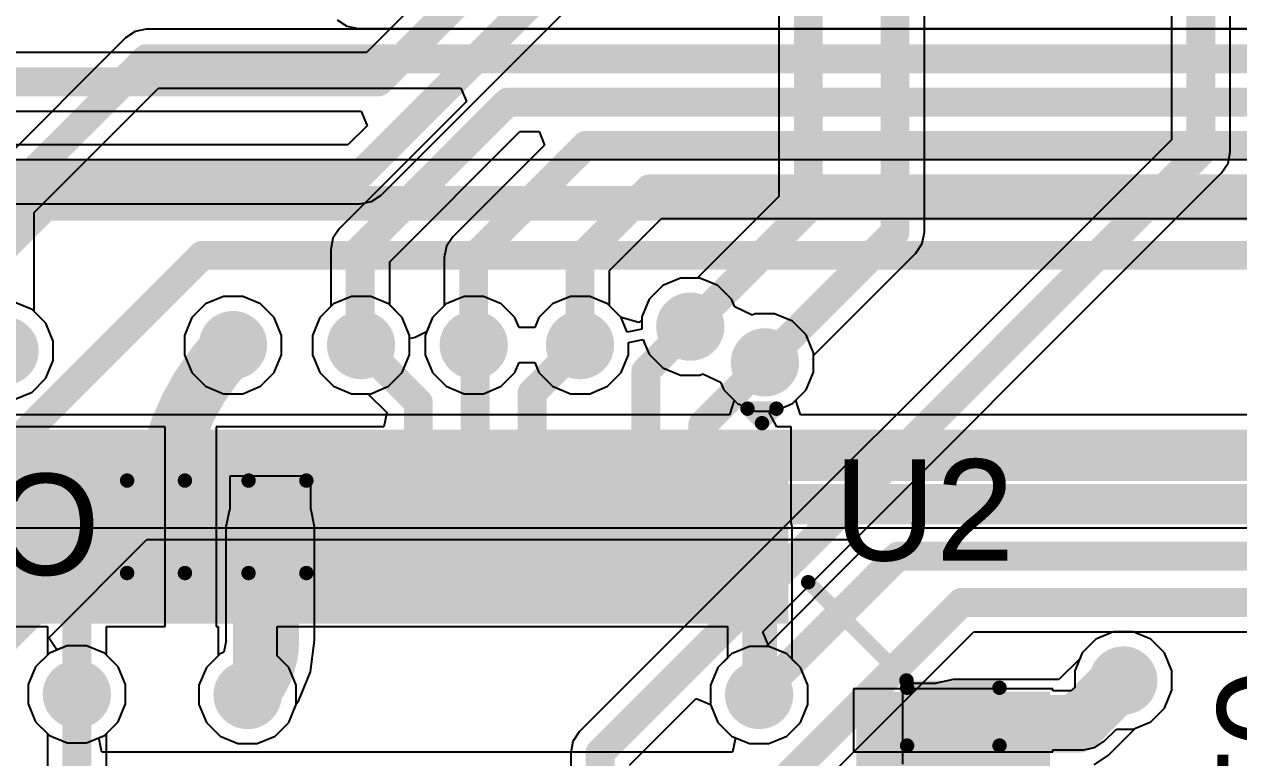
# Model space of a CAD drawing. Header units: inches. Extents: x -4.4 to 45.3, y -0.3 to 53.7.
# Drawn here: x 20.01 to 30.68, y 31 to 37.44 of the extents above; entities that cross this region are included whole.
import ezdxf

# ---------------------------------------------------------------- set-up
doc = ezdxf.new("R2010")
doc.units = ezdxf.units.IN
for name, color, linetype in [('Bottom Layer', 5, 'Continuous'), ('Bottom Overlay', 54, 'Continuous'), ('Bottom Paste', 16, 'Continuous'), ('Bottom Solder', 6, 'Continuous'), ('Signal_1', 16, 'Continuous'), ('Signal_2', 76, 'Continuous'), ('Top Layer', 1, 'Continuous'), ('Top Overlay', 2, 'Continuous'), ('Top Paste', 8, 'Continuous'), ('Top Solder', 216, 'Continuous'), ('Via Holes', 16, 'Continuous')]:
    doc.layers.add(name, color=color, linetype=linetype)
doc.styles.add('Arial', font='', dxfattribs={"height": 0.2})
doc.styles.get('Arial').set_extended_font_data('Arial')

# ---------------------------------------------------------------- blocks, each defined once
blk = doc.blocks.new('C___0402_B_20')
at = {"layer": 'Bottom Layer'}
for points in [[(-0.241, 0.318), (-0.241, -0.318), (-0.699, -0.318), (-0.699, 0.318)], [(0.699, 0.318), (0.699, -0.318), (0.241, -0.318), (0.241, 0.318)]]:
    blk.add_hatch(color=5, dxfattribs=at).paths.add_polyline_path(points)
at = {"layer": 'Bottom Paste'}
for points in [[(-0.241, 0.318), (-0.241, -0.318), (-0.699, -0.318), (-0.699, 0.318)], [(0.699, 0.318), (0.699, -0.318), (0.241, -0.318), (0.241, 0.318)]]:
    blk.add_hatch(color=16, dxfattribs=at).paths.add_polyline_path(points)
at = {"layer": 'Bottom Solder'}
for points in [[(-0.181, 0.377), (-0.181, -0.377), (-0.758, -0.377), (-0.758, 0.377)], [(0.758, 0.377), (0.758, -0.377), (0.181, -0.377), (0.181, 0.377)]]:
    blk.add_hatch(color=6, dxfattribs=at).paths.add_polyline_path(points)
at = {"layer": 'Bottom Overlay', "const_width": 0.127}
for points in [[(-0.787, 0.406), (-0.787, -0.406)], [(-0.279, 0.406), (-0.787, 0.406)], [(0.787, 0.406), (0.279, 0.406)], [(0.787, 0.406), (0.787, -0.406)], [(-0.279, -0.406), (-0.787, -0.406)], [(0.787, -0.406), (0.279, -0.406)]]:
    blk.add_lwpolyline(points, dxfattribs=at)
at = {"layer": 'Bottom Overlay', "const_width": 0.0635}
for points in [[(-0.819, 0.406, 1), (-0.756, 0.406, 1)], [(-0.819, 0.406, 1), (-0.756, 0.406, 1)], [(-0.311, 0.406, 1), (-0.248, 0.406, 1)], [(0.248, 0.406, 1), (0.311, 0.406, 1)], [(0.756, 0.406, 1), (0.819, 0.406, 1)], [(0.756, 0.406, 1), (0.819, 0.406, 1)], [(-0.819, -0.406, 1), (-0.756, -0.406, 1)], [(-0.819, -0.406, 1), (-0.756, -0.406, 1)], [(-0.311, -0.406, 1), (-0.248, -0.406, 1)], [(0.248, -0.406, 1), (0.311, -0.406, 1)], [(0.756, -0.406, 1), (0.819, -0.406, 1)], [(0.756, -0.406, 1), (0.819, -0.406, 1)]]:
    blk.add_lwpolyline(points, format="xyb", close=True, dxfattribs=at)
blk = doc.blocks.new('TQFP_100_14_14__54')
at = {"layer": 'Top Layer'}
for points in [[(-5.85, 8.45), (-5.85, 6.95), (-6.15, 6.95), (-6.15, 8.45)], [(-8.45, 6.15), (-6.95, 6.15), (-6.95, 5.85), (-8.45, 5.85)], [(-8.45, 5.65), (-6.95, 5.65), (-6.95, 5.35), (-8.45, 5.35)], [(-8.45, 5.15), (-6.95, 5.15), (-6.95, 4.85), (-8.45, 4.85)], [(-8.45, 4.65), (-6.95, 4.65), (-6.95, 4.35), (-8.45, 4.35)], [(-8.45, 4.15), (-6.95, 4.15), (-6.95, 3.85), (-8.45, 3.85)], [(-8.45, 3.65), (-6.95, 3.65), (-6.95, 3.35), (-8.45, 3.35)], [(-8.45, 3.15), (-6.95, 3.15), (-6.95, 2.85), (-8.45, 2.85)], [(-8.45, 2.65), (-6.95, 2.65), (-6.95, 2.35), (-8.45, 2.35)], [(-8.45, 2.15), (-6.95, 2.15), (-6.95, 1.85), (-8.45, 1.85)], [(-8.45, 1.65), (-6.95, 1.65), (-6.95, 1.35), (-8.45, 1.35)], [(-8.45, 1.15), (-6.95, 1.15), (-6.95, 0.85), (-8.45, 0.85)], [(-8.45, 0.65), (-6.95, 0.65), (-6.95, 0.35), (-8.45, 0.35)], [(-8.45, 0.15), (-6.95, 0.15), (-6.95, -0.15), (-8.45, -0.15)], [(-8.45, -0.35), (-6.95, -0.35), (-6.95, -0.65), (-8.45, -0.65)]]:
    blk.add_hatch(color=1, dxfattribs=at).paths.add_polyline_path(points)
at = {"layer": 'Top Paste'}
for points in [[(-5.85, 8.45), (-5.85, 6.95), (-6.15, 6.95), (-6.15, 8.45)], [(-8.45, 6.15), (-6.95, 6.15), (-6.95, 5.85), (-8.45, 5.85)], [(-8.45, 5.65), (-6.95, 5.65), (-6.95, 5.35), (-8.45, 5.35)], [(-8.45, 5.15), (-6.95, 5.15), (-6.95, 4.85), (-8.45, 4.85)], [(-8.45, 4.65), (-6.95, 4.65), (-6.95, 4.35), (-8.45, 4.35)], [(-8.45, 4.15), (-6.95, 4.15), (-6.95, 3.85), (-8.45, 3.85)], [(-8.45, 3.65), (-6.95, 3.65), (-6.95, 3.35), (-8.45, 3.35)], [(-8.45, 3.15), (-6.95, 3.15), (-6.95, 2.85), (-8.45, 2.85)], [(-8.45, 2.65), (-6.95, 2.65), (-6.95, 2.35), (-8.45, 2.35)], [(-8.45, 2.15), (-6.95, 2.15), (-6.95, 1.85), (-8.45, 1.85)], [(-8.45, 1.65), (-6.95, 1.65), (-6.95, 1.35), (-8.45, 1.35)], [(-8.45, 1.15), (-6.95, 1.15), (-6.95, 0.85), (-8.45, 0.85)], [(-8.45, 0.65), (-6.95, 0.65), (-6.95, 0.35), (-8.45, 0.35)], [(-8.45, 0.15), (-6.95, 0.15), (-6.95, -0.15), (-8.45, -0.15)], [(-8.45, -0.35), (-6.95, -0.35), (-6.95, -0.65), (-8.45, -0.65)]]:
    blk.add_hatch(color=8, dxfattribs=at).paths.add_polyline_path(points)
at = {"layer": 'Top Solder'}
for points in [[(-5.748, 8.552), (-5.748, 6.848), (-6.252, 6.848), (-6.252, 8.552)], [(-5.248, 8.552), (-5.248, 6.848), (-5.752, 6.848), (-5.752, 8.552)], [(-8.552, 6.252), (-6.848, 6.252), (-6.848, 5.748), (-8.552, 5.748)], [(-8.552, 5.752), (-6.848, 5.752), (-6.848, 5.248), (-8.552, 5.248)], [(-8.552, 5.252), (-6.848, 5.252), (-6.848, 4.748), (-8.552, 4.748)], [(-8.552, 4.752), (-6.848, 4.752), (-6.848, 4.248), (-8.552, 4.248)], [(-8.552, 4.252), (-6.848, 4.252), (-6.848, 3.748), (-8.552, 3.748)], [(-8.552, 3.752), (-6.848, 3.752), (-6.848, 3.248), (-8.552, 3.248)], [(-8.552, 3.252), (-6.848, 3.252), (-6.848, 2.748), (-8.552, 2.748)], [(-8.552, 2.752), (-6.848, 2.752), (-6.848, 2.248), (-8.552, 2.248)], [(-8.552, 2.252), (-6.848, 2.252), (-6.848, 1.748), (-8.552, 1.748)], [(-8.552, 1.752), (-6.848, 1.752), (-6.848, 1.248), (-8.552, 1.248)], [(-8.552, 1.252), (-6.848, 1.252), (-6.848, 0.748), (-8.552, 0.748)], [(-8.552, 0.752), (-6.848, 0.752), (-6.848, 0.248), (-8.552, 0.248)], [(-8.552, 0.252), (-6.848, 0.252), (-6.848, -0.252), (-8.552, -0.252)], [(-8.552, -0.248), (-6.848, -0.248), (-6.848, -0.752), (-8.552, -0.752)]]:
    blk.add_hatch(color=216, dxfattribs=at).paths.add_polyline_path(points)
at = {"layer": 'Top Overlay', "const_width": 0.127}
for points in [[(-7.214, 6.426), (-6.35, 7.29)], [(-8.738, 5.893), (-8.738, 6.147)], [(-8.611, 6.02), (-8.738, 6.147)], [(-8.738, 5.893), (-8.611, 6.02)]]:
    blk.add_lwpolyline(points, dxfattribs=at)
at = {"layer": 'Top Overlay', "const_width": 0.0635}
for points in [[(-6.382, 7.29, 1), (-6.318, 7.29, 1)], [(-7.245, 6.426, 1), (-7.182, 6.426, 1)], [(-8.769, 6.147, 1), (-8.706, 6.147, 1)], [(-8.769, 6.147, 1), (-8.706, 6.147, 1)], [(-8.642, 6.02, 1), (-8.579, 6.02, 1)], [(-8.642, 6.02, 1), (-8.579, 6.02, 1)], [(-8.769, 5.893, 1), (-8.706, 5.893, 1)], [(-8.769, 5.893, 1), (-8.706, 5.893, 1)]]:
    blk.add_lwpolyline(points, format="xyb", close=True, dxfattribs=at)
blk = doc.blocks.new('C___0402_B_90')
at = {"layer": 'Bottom Layer'}
for points in [[(-0.241, 0.318), (-0.241, -0.318), (-0.699, -0.318), (-0.699, 0.318)], [(0.699, 0.318), (0.699, -0.318), (0.241, -0.318), (0.241, 0.318)]]:
    blk.add_hatch(color=5, dxfattribs=at).paths.add_polyline_path(points)
at = {"layer": 'Bottom Paste'}
for points in [[(-0.241, 0.318), (-0.241, -0.318), (-0.699, -0.318), (-0.699, 0.318)], [(0.699, 0.318), (0.699, -0.318), (0.241, -0.318), (0.241, 0.318)]]:
    blk.add_hatch(color=16, dxfattribs=at).paths.add_polyline_path(points)
at = {"layer": 'Bottom Solder'}
for points in [[(-0.181, 0.377), (-0.181, -0.377), (-0.758, -0.377), (-0.758, 0.377)], [(0.758, 0.377), (0.758, -0.377), (0.181, -0.377), (0.181, 0.377)]]:
    blk.add_hatch(color=6, dxfattribs=at).paths.add_polyline_path(points)
at = {"layer": 'Bottom Overlay', "const_width": 0.127}
for points in [[(-0.279, 0.406), (-0.787, 0.406)], [(-0.787, -0.406), (-0.787, 0.406)], [(0.787, 0.406), (0.279, 0.406)], [(0.787, -0.406), (0.787, 0.406)], [(-0.279, -0.406), (-0.787, -0.406)], [(0.787, -0.406), (0.279, -0.406)]]:
    blk.add_lwpolyline(points, dxfattribs=at)
at = {"layer": 'Bottom Overlay', "const_width": 0.0635}
for points in [[(-0.819, 0.406, 1), (-0.756, 0.406, 1)], [(-0.819, 0.406, 1), (-0.756, 0.406, 1)], [(-0.311, 0.406, 1), (-0.248, 0.406, 1)], [(0.248, 0.406, 1), (0.311, 0.406, 1)], [(0.756, 0.406, 1), (0.819, 0.406, 1)], [(0.756, 0.406, 1), (0.819, 0.406, 1)], [(-0.819, -0.406, 1), (-0.756, -0.406, 1)], [(-0.819, -0.406, 1), (-0.756, -0.406, 1)], [(-0.311, -0.406, 1), (-0.248, -0.406, 1)], [(0.248, -0.406, 1), (0.311, -0.406, 1)], [(0.756, -0.406, 1), (0.819, -0.406, 1)], [(0.756, -0.406, 1), (0.819, -0.406, 1)]]:
    blk.add_lwpolyline(points, format="xyb", close=True, dxfattribs=at)

msp = doc.modelspace()

# ---------------------------------------------------------------- hatches: boundary and pattern name
at = {"layer": 'Bottom Layer'}
h = msp.add_hatch(color=5, dxfattribs=at)
edge = h.paths.add_edge_path()
edge.add_arc((25.862, 34.782), 0.3, 0, 360)
h = msp.add_hatch(color=5, dxfattribs=at)
edge = h.paths.add_edge_path()
edge.add_arc((21.844, 34.62), 0.3, 0, 360)
h = msp.add_hatch(color=5, dxfattribs=at)
edge = h.paths.add_edge_path()
edge.add_arc((22.969, 34.62), 0.3, 0, 360)
h = msp.add_hatch(color=5, dxfattribs=at)
edge = h.paths.add_edge_path()
edge.add_arc((23.959, 34.62), 0.3, 0, 360)
h = msp.add_hatch(color=5, dxfattribs=at)
edge = h.paths.add_edge_path()
edge.add_arc((24.893, 34.62), 0.3, 0, 360)
h = msp.add_hatch(color=5, dxfattribs=at)
edge = h.paths.add_edge_path()
edge.add_arc((19.837, 34.569), 0.3, 0, 360)
h = msp.add_hatch(color=5, dxfattribs=at)
edge = h.paths.add_edge_path()
edge.add_arc((26.518, 34.468), 0.3, 0, 360)
h = msp.add_hatch(color=5, dxfattribs=at)
edge = h.paths.add_edge_path()
edge.add_arc((29.667, 31.674), 0.3, 0, 360)
h = msp.add_hatch(color=5, dxfattribs=at)
edge = h.paths.add_edge_path()
edge.add_arc((20.472, 31.553), 0.3, 0, 360)
h = msp.add_hatch(color=5, dxfattribs=at)
edge = h.paths.add_edge_path()
edge.add_arc((21.972, 31.547), 0.3, 0, 360)
h = msp.add_hatch(color=5, dxfattribs=at)
edge = h.paths.add_edge_path()
edge.add_arc((26.467, 31.547), 0.3, 0, 360)
at = {"layer": 'Signal_1'}
h = msp.add_hatch(color=16, dxfattribs=at)
edge = h.paths.add_edge_path()
edge.add_arc((25.862, 34.782), 0.3, 0, 360)
h = msp.add_hatch(color=16, dxfattribs=at)
edge = h.paths.add_edge_path()
edge.add_arc((21.844, 34.62), 0.3, 0, 360)
h = msp.add_hatch(color=16, dxfattribs=at)
edge = h.paths.add_edge_path()
edge.add_arc((22.969, 34.62), 0.3, 0, 360)
h = msp.add_hatch(color=16, dxfattribs=at)
edge = h.paths.add_edge_path()
edge.add_arc((23.959, 34.62), 0.3, 0, 360)
h = msp.add_hatch(color=16, dxfattribs=at)
edge = h.paths.add_edge_path()
edge.add_arc((24.893, 34.62), 0.3, 0, 360)
h = msp.add_hatch(color=16, dxfattribs=at)
edge = h.paths.add_edge_path()
edge.add_arc((19.837, 34.569), 0.3, 0, 360)
h = msp.add_hatch(color=16, dxfattribs=at)
edge = h.paths.add_edge_path()
edge.add_arc((26.518, 34.468), 0.3, 0, 360)
h = msp.add_hatch(color=16, dxfattribs=at)
edge = h.paths.add_edge_path()
edge.add_arc((29.667, 31.674), 0.3, 0, 360)
h = msp.add_hatch(color=16, dxfattribs=at)
edge = h.paths.add_edge_path()
edge.add_arc((20.472, 31.553), 0.3, 0, 360)
h = msp.add_hatch(color=16, dxfattribs=at)
edge = h.paths.add_edge_path()
edge.add_arc((21.972, 31.547), 0.3, 0, 360)
h = msp.add_hatch(color=16, dxfattribs=at)
edge = h.paths.add_edge_path()
edge.add_arc((26.467, 31.547), 0.3, 0, 360)
at = {"layer": 'Signal_2'}
h = msp.add_hatch(color=76, dxfattribs=at)
edge = h.paths.add_edge_path()
edge.add_arc((25.862, 34.782), 0.3, 0, 360)
h = msp.add_hatch(color=76, dxfattribs=at)
edge = h.paths.add_edge_path()
edge.add_arc((21.844, 34.62), 0.3, 0, 360)
h = msp.add_hatch(color=76, dxfattribs=at)
edge = h.paths.add_edge_path()
edge.add_arc((22.969, 34.62), 0.3, 0, 360)
h = msp.add_hatch(color=76, dxfattribs=at)
edge = h.paths.add_edge_path()
edge.add_arc((23.959, 34.62), 0.3, 0, 360)
h = msp.add_hatch(color=76, dxfattribs=at)
edge = h.paths.add_edge_path()
edge.add_arc((24.893, 34.62), 0.3, 0, 360)
h = msp.add_hatch(color=76, dxfattribs=at)
edge = h.paths.add_edge_path()
edge.add_arc((19.837, 34.569), 0.3, 0, 360)
h = msp.add_hatch(color=76, dxfattribs=at)
edge = h.paths.add_edge_path()
edge.add_arc((26.518, 34.468), 0.3, 0, 360)
h = msp.add_hatch(color=76, dxfattribs=at)
edge = h.paths.add_edge_path()
edge.add_arc((29.667, 31.674), 0.3, 0, 360)
h = msp.add_hatch(color=76, dxfattribs=at)
edge = h.paths.add_edge_path()
edge.add_arc((20.472, 31.553), 0.3, 0, 360)
h = msp.add_hatch(color=76, dxfattribs=at)
edge = h.paths.add_edge_path()
edge.add_arc((21.972, 31.547), 0.3, 0, 360)
h = msp.add_hatch(color=76, dxfattribs=at)
edge = h.paths.add_edge_path()
edge.add_arc((26.467, 31.547), 0.3, 0, 360)
at = {"layer": 'Top Layer'}
h = msp.add_hatch(color=1, dxfattribs=at)
edge = h.paths.add_edge_path()
edge.add_arc((25.862, 34.782), 0.3, 0, 360)
h = msp.add_hatch(color=1, dxfattribs=at)
edge = h.paths.add_edge_path()
edge.add_arc((21.844, 34.62), 0.3, 0, 360)
h = msp.add_hatch(color=1, dxfattribs=at)
edge = h.paths.add_edge_path()
edge.add_arc((22.969, 34.62), 0.3, 0, 360)
h = msp.add_hatch(color=1, dxfattribs=at)
edge = h.paths.add_edge_path()
edge.add_arc((23.959, 34.62), 0.3, 0, 360)
h = msp.add_hatch(color=1, dxfattribs=at)
edge = h.paths.add_edge_path()
edge.add_arc((24.893, 34.62), 0.3, 0, 360)
h = msp.add_hatch(color=1, dxfattribs=at)
edge = h.paths.add_edge_path()
edge.add_arc((19.837, 34.569), 0.3, 0, 360)
h = msp.add_hatch(color=1, dxfattribs=at)
edge = h.paths.add_edge_path()
edge.add_arc((26.518, 34.468), 0.3, 0, 360)
h = msp.add_hatch(color=1, dxfattribs=at)
edge = h.paths.add_edge_path()
edge.add_arc((29.667, 31.674), 0.3, 0, 360)
h = msp.add_hatch(color=1, dxfattribs=at)
edge = h.paths.add_edge_path()
edge.add_arc((20.472, 31.553), 0.3, 0, 360)
h = msp.add_hatch(color=1, dxfattribs=at)
edge = h.paths.add_edge_path()
edge.add_arc((21.972, 31.547), 0.3, 0, 360)
h = msp.add_hatch(color=1, dxfattribs=at)
edge = h.paths.add_edge_path()
edge.add_arc((26.467, 31.547), 0.3, 0, 360)
at = {"layer": 'Via Holes'}
h = msp.add_hatch(color=7, dxfattribs=at)
edge = h.paths.add_edge_path()
edge.add_arc((25.862, 34.782), 0.15, 0, 360)
h = msp.add_hatch(color=7, dxfattribs=at)
edge = h.paths.add_edge_path()
edge.add_arc((21.844, 34.62), 0.15, 0, 360)
h = msp.add_hatch(color=7, dxfattribs=at)
edge = h.paths.add_edge_path()
edge.add_arc((22.969, 34.62), 0.15, 0, 360)
h = msp.add_hatch(color=7, dxfattribs=at)
edge = h.paths.add_edge_path()
edge.add_arc((23.959, 34.62), 0.15, 0, 360)
h = msp.add_hatch(color=7, dxfattribs=at)
edge = h.paths.add_edge_path()
edge.add_arc((24.893, 34.62), 0.15, 0, 360)
h = msp.add_hatch(color=7, dxfattribs=at)
edge = h.paths.add_edge_path()
edge.add_arc((26.518, 34.468), 0.15, 0, 360)
h = msp.add_hatch(color=7, dxfattribs=at)
edge = h.paths.add_edge_path()
edge.add_arc((29.667, 31.674), 0.15, 0, 360)
h = msp.add_hatch(color=7, dxfattribs=at)
edge = h.paths.add_edge_path()
edge.add_arc((20.472, 31.553), 0.15, 0, 360)
h = msp.add_hatch(color=7, dxfattribs=at)
edge = h.paths.add_edge_path()
edge.add_arc((21.972, 31.547), 0.15, 0, 360)
h = msp.add_hatch(color=7, dxfattribs=at)
edge = h.paths.add_edge_path()
edge.add_arc((26.467, 31.547), 0.15, 0, 360)

# ---------------------------------------------------------------- linework, layer by layer
at = {"layer": 'Bottom Layer'}
for p, q in [((29.62, 43.795), (23.016, 37.191)), ((23.145, 35.936), (30.105, 42.896)), ((30.607, 36.317), (30.607, 42.046)), ((26.64, 38.524), (26.64, 35.926)), ((27.92, 35.611), (27.92, 38.524)), ((30.089, 38.394), (30.089, 36.424)), ((23.016, 37.191), (17.91, 37.191)), ((17.91, 36.673), (22.97, 36.673)), ((22.97, 36.673), (23.022, 36.546)), ((23.022, 36.546), (22.854, 36.378)), ((30.089, 36.424), (24.887, 31.222)), ((22.854, 36.378), (19.304, 36.378)), ((30.587, 36.218), (30.607, 36.317)), ((30.531, 36.134), (30.587, 36.218)), ((26.498, 32.101), (30.531, 36.134)), ((19.411, 35.86), (22.962, 35.86)), ((22.962, 35.86), (23.061, 35.88)), ((23.061, 35.88), (23.145, 35.936)), ((26.64, 35.926), (25.923, 35.209)), ((27.9, 35.512), (27.92, 35.611)), ((26.945, 34.529), (27.844, 35.428)), ((27.844, 35.428), (27.9, 35.512)), ((25.62, 35.144), (25.5, 35.024)), ((25.777, 35.209), (25.62, 35.144)), ((25.923, 35.209), (25.777, 35.209)), ((22.884, 35.047), (22.727, 34.982)), ((23.054, 35.047), (22.884, 35.047)), ((23.21, 34.982), (23.054, 35.047)), ((23.874, 35.047), (23.717, 34.982)), ((24.044, 35.047), (23.874, 35.047)), ((24.201, 34.982), (24.044, 35.047)), ((24.808, 35.047), (24.651, 34.982)), ((24.978, 35.047), (24.808, 35.047)), ((25.135, 34.982), (24.978, 35.047)), ((25.5, 35.024), (25.435, 34.867)), ((20.079, 34.931), (19.922, 34.996)), ((20.199, 34.811), (20.079, 34.931)), ((22.727, 34.982), (22.607, 34.862)), ((23.331, 34.862), (23.21, 34.982)), ((23.717, 34.982), (23.597, 34.862)), ((24.321, 34.862), (24.201, 34.982)), ((24.651, 34.982), (24.531, 34.862)), ((25.255, 34.862), (25.135, 34.982)), ((20.264, 34.654), (20.199, 34.811)), ((22.607, 34.862), (22.542, 34.705)), ((23.396, 34.705), (23.331, 34.862)), ((23.597, 34.862), (23.532, 34.705)), ((24.357, 34.775), (24.321, 34.862)), ((24.531, 34.862), (24.495, 34.775)), ((25.294, 34.768), (25.255, 34.862)), ((25.435, 34.867), (25.435, 34.791)), ((25.435, 34.791), (25.435, 34.759)), ((22.542, 34.705), (22.542, 34.535)), ((23.396, 34.535), (23.396, 34.705)), ((23.532, 34.705), (23.532, 34.535)), ((24.495, 34.775), (24.357, 34.775)), ((25.308, 34.734), (25.294, 34.768)), ((25.435, 34.759), (25.308, 34.734)), ((20.264, 34.484), (20.264, 34.654)), ((25.32, 34.644), (25.447, 34.669)), ((25.32, 34.612), (25.32, 34.644)), ((25.32, 34.535), (25.32, 34.612)), ((25.447, 34.669), (25.461, 34.635)), ((25.461, 34.635), (25.5, 34.541)), ((20.199, 34.328), (20.264, 34.484)), ((22.542, 34.535), (22.607, 34.378)), ((23.331, 34.378), (23.396, 34.535)), ((23.532, 34.535), (23.597, 34.378)), ((25.255, 34.378), (25.32, 34.535)), ((25.5, 34.541), (25.62, 34.42)), ((26.945, 34.383), (26.945, 34.529)), ((22.607, 34.378), (22.727, 34.258)), ((23.21, 34.258), (23.331, 34.378)), ((23.597, 34.378), (23.717, 34.258)), ((24.201, 34.258), (24.321, 34.378)), ((24.321, 34.378), (24.357, 34.466)), ((24.357, 34.466), (24.495, 34.466)), ((24.495, 34.466), (24.531, 34.378)), ((24.531, 34.378), (24.651, 34.258)), ((25.135, 34.258), (25.255, 34.378)), ((25.62, 34.42), (25.777, 34.355)), ((25.947, 34.355), (25.973, 34.366)), ((25.973, 34.366), (26.128, 34.293)), ((26.88, 34.226), (26.945, 34.383)), ((20.079, 34.207), (20.199, 34.328)), ((22.727, 34.258), (22.884, 34.193)), ((23.054, 34.193), (23.21, 34.258)), ((23.717, 34.258), (23.874, 34.193)), ((24.044, 34.193), (24.201, 34.258)), ((24.651, 34.258), (24.808, 34.193)), ((24.978, 34.193), (25.135, 34.258)), ((25.777, 34.355), (25.947, 34.355)), ((26.128, 34.293), (26.156, 34.226)), ((19.922, 34.142), (20.079, 34.207)), ((22.884, 34.193), (23.054, 34.193)), ((23.874, 34.193), (24.044, 34.193)), ((24.808, 34.193), (24.978, 34.193)), ((26.156, 34.226), (26.276, 34.106)), ((26.759, 34.106), (26.88, 34.226)), ((26.276, 34.106), (26.433, 34.041)), ((26.433, 34.041), (26.603, 34.041)), ((26.603, 34.041), (26.759, 34.106)), ((22.527, 33.468), (21.815, 33.468)), ((21.815, 33.468), (21.815, 33.177)), ((22.527, 33.177), (22.527, 33.468)), ((21.812, 33.172), (21.782, 33.024)), ((21.815, 33.177), (21.812, 33.172)), ((22.53, 33.172), (22.527, 33.177)), ((22.559, 33.024), (22.53, 33.172)), ((21.782, 33.024), (21.782, 32.026)), ((22.559, 32.026), (22.559, 33.024)), ((21.783, 32.025), (21.762, 31.922)), ((21.782, 32.026), (21.783, 32.025)), ((22.525, 31.75), (22.561, 32.026)), ((22.561, 32.026), (22.559, 32.026)), ((26.551, 31.974), (26.498, 32.101)), ((29.425, 32.036), (29.305, 31.916)), ((29.582, 32.101), (29.425, 32.036)), ((29.752, 32.101), (29.582, 32.101)), ((29.909, 32.036), (29.752, 32.101)), ((30.029, 31.916), (29.909, 32.036)), ((20.231, 31.915), (20.11, 31.795)), ((20.387, 31.98), (20.231, 31.915)), ((20.557, 31.98), (20.387, 31.98)), ((20.714, 31.915), (20.557, 31.98)), ((20.834, 31.795), (20.714, 31.915)), ((21.731, 31.909), (21.61, 31.789)), ((21.762, 31.922), (21.731, 31.909)), ((26.552, 31.974), (26.551, 31.974)), ((26.709, 31.909), (26.552, 31.974)), ((26.829, 31.789), (26.709, 31.909)), ((29.305, 31.916), (29.284, 31.865)), ((30.094, 31.759), (30.029, 31.916)), ((29.284, 31.865), (29.101, 31.682)), ((20.11, 31.795), (20.045, 31.638)), ((20.899, 31.638), (20.834, 31.795)), ((21.61, 31.789), (21.545, 31.632)), ((22.418, 31.492), (22.525, 31.75)), ((26.894, 31.632), (26.829, 31.789)), ((30.094, 31.589), (30.094, 31.759)), ((20.045, 31.638), (20.045, 31.468)), ((20.899, 31.468), (20.899, 31.638)), ((21.545, 31.632), (21.545, 31.462)), ((26.894, 31.462), (26.894, 31.632)), ((28.019, 31.649), (27.728, 31.649)), ((27.728, 31.649), (27.728, 30.938)), ((28.024, 31.652), (28.019, 31.649)), ((28.173, 31.682), (28.024, 31.652)), ((29.101, 31.682), (28.173, 31.682)), ((30.029, 31.432), (30.094, 31.589)), ((22.399, 31.468), (22.418, 31.492)), ((25.329, 30.932), (25.913, 31.516)), ((25.913, 31.516), (26.04, 31.463)), ((20.045, 31.468), (20.11, 31.312)), ((20.834, 31.312), (20.899, 31.468)), ((21.545, 31.462), (21.61, 31.305)), ((22.334, 31.305), (22.399, 31.462)), ((22.399, 31.462), (22.399, 31.468)), ((26.04, 31.463), (26.04, 31.462)), ((26.04, 31.462), (26.105, 31.305)), ((26.829, 31.305), (26.894, 31.462)), ((29.909, 31.312), (30.029, 31.432)), ((20.11, 31.312), (20.231, 31.191)), ((20.714, 31.191), (20.834, 31.312)), ((21.61, 31.305), (21.731, 31.185)), ((22.214, 31.185), (22.334, 31.305)), ((26.105, 31.305), (26.225, 31.185)), ((26.709, 31.185), (26.829, 31.305)), ((29.774, 31.256), (29.909, 31.312)), ((20.231, 31.191), (20.387, 31.126)), ((20.557, 31.126), (20.714, 31.191)), ((21.731, 31.185), (21.887, 31.12)), ((22.057, 31.12), (22.214, 31.185)), ((24.887, 31.222), (24.831, 31.138)), ((26.225, 31.185), (26.382, 31.12)), ((26.552, 31.12), (26.709, 31.185)), ((29.536, 31.019), (29.774, 31.256)), ((20.387, 31.126), (20.557, 31.126)), ((21.887, 31.12), (22.057, 31.12)), ((24.831, 31.138), (24.811, 31.039)), ((26.382, 31.12), (26.552, 31.12)), ((24.811, 31.039), (24.811, 27.822)), ((29.41, 30.934), (29.536, 31.019))]:
    msp.add_line(p, q, dxfattribs=at)
for points, const_width in [([(23.123, 36.932), (29.803, 43.612)], 0.254), ([(22.962, 36.119), (29.997, 43.155)], 0.254), ([(30.348, 36.317), (30.348, 42.154)], 0.254), ([(26.899, 35.819), (26.899, 38.869)], 0.254), ([(27.661, 35.611), (27.661, 38.869)], 0.254), ([(17.565, 36.932), (23.123, 36.932)], 0.254), ([(25.07, 31.039), (30.348, 36.317)], 0.254), ([(19.304, 36.119), (22.962, 36.119)], 0.254), ([(25.862, 34.782), (26.899, 35.819)], 0.254), ([(26.518, 34.468), (27.661, 35.611)], 0.254), ([(21.236, 33.02), (21.236, 33.288)], 0.508), ([(21.231, 33.024), (21.231, 33.141)], 0.508), ([(22.171, 32.026), (22.171, 33.024)], 0.508), ([(29.262, 31.293), (29.642, 31.674)], 0.508), ([(29.642, 31.674), (29.667, 31.674)], 0.508), ([(28.173, 31.293), (29.262, 31.293)], 0.508), ([(25.07, 25.679), (25.07, 31.039)], 0.254)]:
    msp.add_lwpolyline(points, dxfattribs=dict(at, const_width=const_width))
for points, const_width in [([(23.059, 36.932, 1), (23.186, 36.932, 1)], 0.127), ([(23.059, 36.932, 1), (23.186, 36.932, 1)], 0.127), ([(30.285, 36.317, 1), (30.412, 36.317, 1)], 0.127), ([(30.285, 36.317, 1), (30.412, 36.317, 1)], 0.127), ([(22.898, 36.119, 1), (23.025, 36.119, 1)], 0.127), ([(22.898, 36.119, 1), (23.025, 36.119, 1)], 0.127), ([(26.835, 35.819, 1), (26.962, 35.819, 1)], 0.127), ([(26.835, 35.819, 1), (26.962, 35.819, 1)], 0.127), ([(27.597, 35.611, 1), (27.724, 35.611, 1)], 0.127), ([(27.597, 35.611, 1), (27.724, 35.611, 1)], 0.127), ([(25.799, 34.782, 1), (25.926, 34.782, 1)], 0.127), ([(21.717, 34.62, 1), (21.971, 34.62, 1)], 0.254), ([(21.538, 34.416, 1), (21.792, 34.416, 1)], 0.254), ([(21.538, 34.416, 1), (21.792, 34.416, 1)], 0.254), ([(26.454, 34.468, 1), (26.581, 34.468, 1)], 0.127), ([(21.109, 33.288, 1), (21.363, 33.288, 1)], 0.254), ([(21.109, 33.288, 1), (21.363, 33.288, 1)], 0.254), ([(21.109, 33.288, 1), (21.363, 33.288, 1)], 0.254), ([(21.104, 33.141, 1), (21.358, 33.141, 1)], 0.254), ([(21.104, 33.141, 1), (21.358, 33.141, 1)], 0.254), ([(21.104, 33.024, 1), (21.358, 33.024, 1)], 0.254), ([(21.109, 33.02, 1), (21.363, 33.02, 1)], 0.254), ([(22.044, 33.024, 1), (22.298, 33.024, 1)], 0.254), ([(22.044, 32.026, 1), (22.298, 32.026, 1)], 0.254), ([(22.044, 32.026, 1), (22.298, 32.026, 1)], 0.254), ([(29.515, 31.674, 1), (29.769, 31.674, 1)], 0.254), ([(29.515, 31.674, 1), (29.769, 31.674, 1)], 0.254), ([(29.54, 31.674, 1), (29.794, 31.674, 1)], 0.254), ([(21.845, 31.547, 1), (22.099, 31.547, 1)], 0.254), ([(28.046, 31.293, 1), (28.3, 31.293, 1)], 0.254), ([(29.135, 31.293, 1), (29.389, 31.293, 1)], 0.254), ([(29.135, 31.293, 1), (29.389, 31.293, 1)], 0.254), ([(25.006, 31.039, 1), (25.133, 31.039, 1)], 0.127), ([(25.006, 31.039, 1), (25.133, 31.039, 1)], 0.127)]:
    msp.add_lwpolyline(points, format="xyb", close=True, dxfattribs=dict(at, const_width=const_width))
at = {"layer": 'Bottom Layer', "const_width": 0.508}
for points in [[(21.665, 34.416, -0.032461), (21.844, 34.62)], [(21.236, 33.288, -0.147325), (21.665, 34.416)], [(21.231, 33.141, -0.017629), (21.236, 33.288)], [(22.171, 32.026, -0.198912), (21.972, 31.547)]]:
    msp.add_lwpolyline(points, format="xyb", dxfattribs=at)
at = {"layer": 'Signal_1'}
for p, q in [((20.983, 37.374), (20.899, 37.318)), ((21.082, 37.394), (20.983, 37.374)), ((34.818, 37.394), (21.082, 37.394)), ((20.899, 37.318), (19.654, 36.073)), ((20.096, 35.783), (21.189, 36.876)), ((21.189, 36.876), (23.847, 36.876)), ((23.847, 36.876), (23.895, 36.758)), ((23.895, 36.758), (22.778, 35.642)), ((23.221, 35.351), (24.364, 36.495)), ((24.364, 36.495), (24.533, 36.495)), ((24.533, 36.495), (24.581, 36.377)), ((24.581, 36.377), (23.776, 35.572)), ((20.096, 34.914), (20.096, 35.783)), ((22.778, 35.642), (22.722, 35.558)), ((25.152, 35.276), (25.609, 35.733)), ((25.609, 35.733), (37.009, 35.733)), ((22.722, 35.558), (22.703, 35.458)), ((23.776, 35.572), (23.72, 35.488)), ((22.703, 35.458), (22.703, 34.958)), ((23.72, 35.488), (23.7, 35.389)), ((23.221, 34.972), (23.221, 35.351)), ((23.7, 35.389), (23.7, 34.965)), ((25.152, 34.965), (25.152, 35.276)), ((25.62, 35.144), (25.5, 35.024)), ((25.777, 35.209), (25.62, 35.144)), ((25.947, 35.209), (25.777, 35.209)), ((26.104, 35.144), (25.947, 35.209)), ((26.224, 35.024), (26.104, 35.144)), ((21.759, 35.047), (21.602, 34.982)), ((21.929, 35.047), (21.759, 35.047)), ((22.086, 34.982), (21.929, 35.047)), ((25.5, 35.024), (25.435, 34.867)), ((26.252, 34.957), (26.224, 35.024)), ((20.199, 34.811), (20.096, 34.914)), ((21.602, 34.982), (21.482, 34.862)), ((22.206, 34.862), (22.086, 34.982)), ((22.703, 34.958), (22.607, 34.862)), ((23.331, 34.862), (23.221, 34.972)), ((23.7, 34.965), (23.597, 34.862)), ((25.255, 34.862), (25.152, 34.965)), ((26.407, 34.884), (26.252, 34.957)), ((26.433, 34.895), (26.407, 34.884)), ((26.603, 34.895), (26.433, 34.895)), ((26.759, 34.83), (26.603, 34.895)), ((20.264, 34.654), (20.199, 34.811)), ((21.482, 34.862), (21.417, 34.705)), ((22.271, 34.705), (22.206, 34.862)), ((22.607, 34.862), (22.542, 34.705)), ((23.396, 34.705), (23.331, 34.862)), ((23.597, 34.862), (23.532, 34.705)), ((25.294, 34.768), (25.255, 34.862)), ((25.435, 34.867), (25.435, 34.791)), ((25.435, 34.791), (25.435, 34.759)), ((26.88, 34.71), (26.759, 34.83)), ((21.417, 34.705), (21.417, 34.535)), ((22.271, 34.535), (22.271, 34.705)), ((22.542, 34.705), (22.542, 34.535)), ((23.396, 34.535), (23.396, 34.705)), ((23.532, 34.705), (23.532, 34.535)), ((25.308, 34.734), (25.294, 34.768)), ((25.435, 34.759), (25.308, 34.734)), ((26.945, 34.553), (26.88, 34.71)), ((20.264, 34.484), (20.264, 34.654)), ((25.32, 34.644), (25.447, 34.669)), ((25.32, 34.612), (25.32, 34.644)), ((25.32, 34.535), (25.32, 34.612)), ((25.447, 34.669), (25.461, 34.635)), ((25.461, 34.635), (25.5, 34.541)), ((20.199, 34.328), (20.264, 34.484)), ((21.417, 34.535), (21.482, 34.378)), ((22.206, 34.378), (22.271, 34.535)), ((22.542, 34.535), (22.607, 34.378)), ((23.331, 34.378), (23.396, 34.535)), ((23.532, 34.535), (23.597, 34.378)), ((25.255, 34.378), (25.32, 34.535)), ((25.5, 34.541), (25.62, 34.42)), ((26.945, 34.383), (26.945, 34.553)), ((21.482, 34.378), (21.602, 34.258)), ((22.086, 34.258), (22.206, 34.378)), ((22.607, 34.378), (22.727, 34.258)), ((23.21, 34.258), (23.331, 34.378)), ((23.597, 34.378), (23.717, 34.258)), ((24.201, 34.258), (24.321, 34.378)), ((24.321, 34.378), (24.357, 34.466)), ((24.357, 34.466), (24.495, 34.466)), ((24.495, 34.466), (24.531, 34.378)), ((24.531, 34.378), (24.651, 34.258)), ((25.135, 34.258), (25.255, 34.378)), ((25.62, 34.42), (25.777, 34.355)), ((25.947, 34.355), (25.973, 34.366)), ((25.973, 34.366), (26.128, 34.293)), ((26.88, 34.226), (26.945, 34.383)), ((20.079, 34.207), (20.199, 34.328)), ((21.602, 34.258), (21.759, 34.193)), ((21.929, 34.193), (22.086, 34.258)), ((22.727, 34.258), (22.884, 34.193)), ((23.054, 34.193), (23.21, 34.258)), ((23.717, 34.258), (23.874, 34.193)), ((24.044, 34.193), (24.201, 34.258)), ((24.651, 34.258), (24.808, 34.193)), ((24.978, 34.193), (25.135, 34.258)), ((25.777, 34.355), (25.947, 34.355)), ((26.128, 34.293), (26.156, 34.226)), ((19.922, 34.142), (20.079, 34.207)), ((21.759, 34.193), (21.929, 34.193)), ((22.884, 34.193), (23.054, 34.193)), ((23.874, 34.193), (24.044, 34.193)), ((24.808, 34.193), (24.978, 34.193)), ((26.156, 34.226), (26.247, 34.135)), ((26.789, 34.135), (26.88, 34.226)), ((26.247, 34.135), (26.206, 34.008)), ((26.83, 34.008), (26.789, 34.135)), ((26.206, 34.008), (17.137, 34.008)), ((31, 34.008), (26.83, 34.008)), ((18.294, 33.015), (32.233, 33.015)), ((20.231, 31.915), (20.11, 31.795)), ((20.387, 31.98), (20.231, 31.915)), ((20.557, 31.98), (20.387, 31.98)), ((20.714, 31.915), (20.557, 31.98)), ((20.834, 31.795), (20.714, 31.915)), ((26.225, 31.909), (26.105, 31.789)), ((26.382, 31.974), (26.225, 31.909)), ((26.552, 31.974), (26.382, 31.974)), ((26.709, 31.909), (26.552, 31.974)), ((26.829, 31.789), (26.709, 31.909)), ((20.11, 31.795), (20.045, 31.638)), ((20.899, 31.638), (20.834, 31.795)), ((26.105, 31.789), (26.04, 31.632)), ((26.894, 31.632), (26.829, 31.789)), ((20.045, 31.638), (20.045, 31.468)), ((20.899, 31.468), (20.899, 31.638)), ((26.04, 31.632), (26.04, 31.462)), ((26.894, 31.462), (26.894, 31.632)), ((20.045, 31.468), (20.11, 31.312)), ((20.834, 31.312), (20.899, 31.468)), ((26.04, 31.462), (26.105, 31.305)), ((26.829, 31.305), (26.894, 31.462)), ((20.11, 31.312), (20.213, 31.209)), ((20.731, 31.209), (20.834, 31.312)), ((26.105, 31.305), (26.225, 31.185)), ((26.709, 31.185), (26.829, 31.305)), ((20.213, 31.209), (20.213, 30.892)), ((20.731, 30.785), (20.731, 31.209)), ((26.225, 31.185), (26.382, 31.12)), ((26.552, 31.12), (26.709, 31.185)), ((26.382, 31.12), (26.552, 31.12))]:
    msp.add_line(p, q, dxfattribs=at)
at = {"layer": 'Signal_1', "const_width": 0.254}
for points in [[(19.837, 35.89), (21.082, 37.135)], [(21.082, 37.135), (34.925, 37.135)], [(22.962, 35.458), (24.257, 36.754)], [(24.257, 36.754), (33.655, 36.754)], [(23.959, 35.389), (24.943, 36.373)], [(24.943, 36.373), (35.241, 36.373)], [(24.893, 35.383), (25.502, 35.992)], [(25.502, 35.992), (37.009, 35.992)], [(22.962, 34.627), (22.962, 35.458)], [(23.959, 34.62), (23.959, 35.389)], [(24.893, 34.62), (24.893, 35.383)], [(22.962, 34.627), (22.969, 34.62)], [(17.137, 33.749), (31.107, 33.749)], [(18.186, 33.274), (32.233, 33.274)], [(20.472, 30.785), (20.472, 31.553)]]:
    msp.add_lwpolyline(points, dxfattribs=at)
at = {"layer": 'Signal_1', "const_width": 0.127}
for points in [[(21.019, 37.135, 1), (21.146, 37.135, 1)], [(21.019, 37.135, 1), (21.146, 37.135, 1)], [(24.194, 36.754, 1), (24.321, 36.754, 1)], [(24.194, 36.754, 1), (24.321, 36.754, 1)], [(24.879, 36.373, 1), (25.006, 36.373, 1)], [(24.879, 36.373, 1), (25.006, 36.373, 1)], [(25.438, 35.992, 1), (25.565, 35.992, 1)], [(25.438, 35.992, 1), (25.565, 35.992, 1)], [(22.898, 35.458, 1), (23.025, 35.458, 1)], [(22.898, 35.458, 1), (23.025, 35.458, 1)], [(23.896, 35.389, 1), (24.023, 35.389, 1)], [(23.896, 35.389, 1), (24.023, 35.389, 1)], [(24.83, 35.383, 1), (24.957, 35.383, 1)], [(24.83, 35.383, 1), (24.957, 35.383, 1)], [(22.898, 34.627, 1), (23.025, 34.627, 1)], [(22.898, 34.627, 1), (23.025, 34.627, 1)], [(22.905, 34.62, 1), (23.032, 34.62, 1)], [(23.896, 34.62, 1), (24.023, 34.62, 1)], [(24.83, 34.62, 1), (24.957, 34.62, 1)], [(20.409, 31.553, 1), (20.536, 31.553, 1)]]:
    msp.add_lwpolyline(points, format="xyb", close=True, dxfattribs=at)
at = {"layer": 'Signal_2'}
for p, q in [((37.033, 36.246), (19.787, 36.246)), ((20.225, 32.05), (21.088, 32.913)), ((21.088, 32.913), (27.301, 32.913)), ((27.301, 32.913), (27.35, 32.796)), ((27.35, 32.796), (26.528, 31.974)), ((20.297, 31.943), (20.225, 32.05)), ((26.853, 30.602), (28.352, 32.101)), ((28.352, 32.101), (32.347, 32.101)), ((20.387, 31.98), (20.297, 31.943)), ((20.557, 31.98), (20.387, 31.98)), ((20.714, 31.915), (20.557, 31.98)), ((20.834, 31.795), (20.714, 31.915)), ((26.225, 31.909), (26.105, 31.789)), ((26.382, 31.974), (26.225, 31.909)), ((26.528, 31.974), (26.382, 31.974)), ((20.899, 31.638), (20.834, 31.795)), ((26.105, 31.789), (26.04, 31.632)), ((20.899, 31.468), (20.899, 31.638)), ((26.04, 31.632), (26.04, 31.462)), ((20.834, 31.312), (20.899, 31.468)), ((26.04, 31.462), (26.105, 31.305)), ((20.714, 31.191), (20.834, 31.312)), ((26.105, 31.305), (26.225, 31.185)), ((20.664, 31.171), (20.714, 31.191)), ((20.69, 31.044), (20.664, 31.171)), ((26.225, 31.185), (26.259, 31.171)), ((26.259, 31.171), (26.234, 31.044)), ((26.234, 31.044), (20.69, 31.044))]:
    msp.add_line(p, q, dxfattribs=at)
for points, const_width in [([(17.594, 33.274), (20.185, 35.865)], 0.305), ([(20.185, 35.865), (37.108, 35.865)], 0.305), ([(18.9, 32.734), (21.574, 35.408)], 0.254), ([(21.574, 35.408), (36.373, 35.408)], 0.254), ([(18.466, 31.547), (20.472, 33.553)], 0.254), ([(20.472, 33.553), (35.484, 33.553)], 0.254), ([(19.355, 31.547), (20.98, 33.172)], 0.254), ([(20.98, 33.172), (35.306, 33.172)], 0.254), ([(26.467, 31.547), (27.686, 32.766)], 0.254), ([(27.686, 32.766), (35.128, 32.766)], 0.254), ([(26.67, 30.785), (28.245, 32.36)], 0.254), ([(28.245, 32.36), (35.001, 32.36)], 0.254)]:
    msp.add_lwpolyline(points, dxfattribs=dict(at, const_width=const_width))
for points, const_width in [([(20.109, 35.865, 1), (20.261, 35.865, 1)], 0.152), ([(20.109, 35.865, 1), (20.261, 35.865, 1)], 0.152), ([(21.51, 35.408, 1), (21.637, 35.408, 1)], 0.127), ([(21.51, 35.408, 1), (21.637, 35.408, 1)], 0.127), ([(20.409, 33.553, 1), (20.536, 33.553, 1)], 0.127), ([(20.409, 33.553, 1), (20.536, 33.553, 1)], 0.127), ([(20.917, 33.172, 1), (21.044, 33.172, 1)], 0.127), ([(20.917, 33.172, 1), (21.044, 33.172, 1)], 0.127), ([(27.623, 32.766, 1), (27.75, 32.766, 1)], 0.127), ([(27.623, 32.766, 1), (27.75, 32.766, 1)], 0.127), ([(28.181, 32.36, 1), (28.308, 32.36, 1)], 0.127), ([(28.181, 32.36, 1), (28.308, 32.36, 1)], 0.127), ([(26.403, 31.547, 1), (26.53, 31.547, 1)], 0.127)]:
    msp.add_lwpolyline(points, format="xyb", close=True, dxfattribs=dict(at, const_width=const_width))
at = {"layer": 'Top Layer'}
for p, q in [((22.759, 37.476), (22.844, 37.42)), ((22.844, 37.42), (22.944, 37.4)), ((22.944, 37.4), (31.672, 37.4)), ((25.62, 35.144), (25.5, 35.024)), ((25.777, 35.209), (25.62, 35.144)), ((25.947, 35.209), (25.777, 35.209)), ((26.104, 35.144), (25.947, 35.209)), ((26.224, 35.024), (26.104, 35.144)), ((22.884, 35.047), (22.727, 34.982)), ((23.054, 35.047), (22.884, 35.047)), ((23.21, 34.982), (23.054, 35.047)), ((23.874, 35.047), (23.717, 34.982)), ((24.044, 35.047), (23.874, 35.047)), ((24.201, 34.982), (24.044, 35.047)), ((24.808, 35.047), (24.651, 34.982)), ((24.978, 35.047), (24.808, 35.047)), ((25.135, 34.982), (24.978, 35.047)), ((25.5, 35.024), (25.435, 34.867)), ((26.252, 34.957), (26.224, 35.024)), ((20.079, 34.931), (19.922, 34.996)), ((20.199, 34.811), (20.079, 34.931)), ((22.727, 34.982), (22.607, 34.862)), ((23.331, 34.862), (23.21, 34.982)), ((23.717, 34.982), (23.597, 34.862)), ((24.321, 34.862), (24.201, 34.982)), ((24.651, 34.982), (24.531, 34.862)), ((25.255, 34.862), (25.135, 34.982)), ((26.407, 34.884), (26.252, 34.957)), ((26.433, 34.895), (26.407, 34.884)), ((26.603, 34.895), (26.433, 34.895)), ((26.759, 34.83), (26.603, 34.895)), ((20.264, 34.654), (20.199, 34.811)), ((22.607, 34.862), (22.542, 34.705)), ((23.396, 34.705), (23.331, 34.862)), ((23.597, 34.862), (23.545, 34.736)), ((24.357, 34.775), (24.321, 34.862)), ((24.531, 34.862), (24.495, 34.775)), ((25.41, 34.819), (25.255, 34.862)), ((25.435, 34.833), (25.41, 34.819)), ((25.435, 34.867), (25.435, 34.833)), ((26.88, 34.71), (26.759, 34.83)), ((22.542, 34.705), (22.542, 34.535)), ((23.396, 34.683), (23.396, 34.705)), ((23.405, 34.677), (23.396, 34.683)), ((23.445, 34.686), (23.405, 34.677)), ((23.545, 34.736), (23.445, 34.686)), ((24.495, 34.775), (24.357, 34.775)), ((26.945, 34.553), (26.88, 34.71)), ((20.264, 34.484), (20.264, 34.654)), ((20.199, 34.328), (20.264, 34.484)), ((22.542, 34.535), (22.607, 34.378)), ((26.945, 34.383), (26.945, 34.553)), ((22.607, 34.378), (22.727, 34.258)), ((26.88, 34.226), (26.945, 34.383)), ((20.079, 34.207), (20.199, 34.328)), ((22.727, 34.258), (22.884, 34.193)), ((19.922, 34.142), (20.079, 34.207)), ((22.884, 34.193), (23.029, 34.193)), ((23.029, 34.193), (23.195, 34.028)), ((26.759, 34.106), (26.88, 34.226)), ((26.554, 34.028), (26.562, 34.041)), ((26.562, 34.041), (26.603, 34.041)), ((26.603, 34.041), (26.759, 34.106)), ((23.195, 34.028), (23.168, 33.901)), ((26.621, 33.901), (26.554, 34.028)), ((21.249, 33.901), (19.731, 33.901)), ((21.249, 32.147), (21.249, 33.901)), ((23.168, 33.901), (21.695, 33.901)), ((21.695, 33.901), (21.695, 32.147)), ((26.749, 33.901), (26.621, 33.901)), ((26.749, 33.063), (26.749, 33.901)), ((26.757, 33.024), (26.749, 33.063)), ((26.757, 31.86), (26.757, 33.024)), ((19.377, 32.147), (20.213, 32.147)), ((20.213, 32.147), (20.213, 31.898)), ((20.731, 31.898), (20.731, 32.147)), ((20.731, 32.147), (21.249, 32.147)), ((21.695, 32.147), (21.713, 32.147)), ((21.713, 32.147), (21.713, 31.892)), ((22.231, 31.892), (22.231, 32.147)), ((22.231, 32.147), (26.188, 32.147)), ((26.188, 32.147), (26.188, 31.871)), ((29.425, 32.036), (29.305, 31.916)), ((29.582, 32.101), (29.425, 32.036)), ((29.752, 32.101), (29.582, 32.101)), ((29.909, 32.036), (29.752, 32.101)), ((30.029, 31.916), (29.909, 32.036)), ((29.305, 31.916), (29.24, 31.759)), ((30.094, 31.759), (30.029, 31.916)), ((20.213, 31.898), (20.11, 31.795)), ((20.834, 31.795), (20.731, 31.898)), ((21.713, 31.892), (21.61, 31.789)), ((22.334, 31.789), (22.231, 31.892)), ((26.188, 31.871), (26.105, 31.789)), ((26.829, 31.789), (26.757, 31.86)), ((20.11, 31.795), (20.045, 31.638)), ((20.899, 31.638), (20.834, 31.795)), ((21.61, 31.789), (21.545, 31.632)), ((22.399, 31.632), (22.334, 31.789)), ((26.105, 31.789), (26.04, 31.632)), ((26.894, 31.632), (26.829, 31.789)), ((29.24, 31.759), (29.24, 31.613)), ((30.094, 31.589), (30.094, 31.759)), ((20.045, 31.638), (20.045, 31.468)), ((20.899, 31.468), (20.899, 31.638)), ((21.545, 31.632), (21.545, 31.462)), ((22.399, 31.462), (22.399, 31.632)), ((26.04, 31.632), (26.04, 31.462)), ((26.894, 31.462), (26.894, 31.632)), ((29.049, 31.601), (27.295, 31.601)), ((27.295, 31.601), (27.295, 31.047)), ((29.049, 31.583), (29.049, 31.601)), ((29.24, 31.613), (29.21, 31.583)), ((30.029, 31.432), (30.094, 31.589)), ((29.21, 31.583), (29.049, 31.583)), ((20.045, 31.468), (20.11, 31.312)), ((20.834, 31.312), (20.899, 31.468)), ((21.545, 31.462), (21.61, 31.305)), ((22.334, 31.305), (22.399, 31.462)), ((26.04, 31.462), (26.105, 31.305)), ((26.829, 31.305), (26.894, 31.462)), ((29.909, 31.312), (30.029, 31.432)), ((20.11, 31.312), (20.231, 31.191)), ((20.714, 31.191), (20.834, 31.312)), ((21.61, 31.305), (21.731, 31.185)), ((22.214, 31.185), (22.334, 31.305)), ((26.105, 31.305), (26.225, 31.185)), ((26.709, 31.185), (26.829, 31.305)), ((29.752, 31.247), (29.909, 31.312)), ((20.231, 31.191), (20.387, 31.126)), ((20.557, 31.126), (20.714, 31.191)), ((21.731, 31.185), (21.887, 31.12)), ((22.057, 31.12), (22.214, 31.185)), ((26.225, 31.185), (26.382, 31.12)), ((26.552, 31.12), (26.709, 31.185)), ((29.5, 31.141), (29.606, 31.247)), ((29.606, 31.247), (29.752, 31.247)), ((20.387, 31.126), (20.557, 31.126)), ((21.887, 31.12), (22.057, 31.12)), ((26.382, 31.12), (26.552, 31.12)), ((29.049, 31.047), (29.049, 31.065)), ((29.049, 31.065), (29.317, 31.065)), ((29.317, 31.065), (29.416, 31.085)), ((29.416, 31.085), (29.5, 31.141)), ((27.295, 31.047), (29.049, 31.047))]:
    msp.add_line(p, q, dxfattribs=at)
for points, const_width in [([(25.472, 34.393), (25.862, 34.782)], 0.254), ([(21.472, 34.249), (21.844, 34.62)], 0.254), ([(22.969, 34.62), (23.472, 34.116)], 0.254), ([(23.972, 33.024), (23.972, 34.607)], 0.254), ([(24.472, 34.2), (24.893, 34.62)], 0.254), ([(25.972, 33.923), (26.518, 34.468)], 0.254), ([(25.472, 33.024), (25.472, 34.393)], 0.254), ([(21.472, 33.024), (21.472, 34.249)], 0.254), ([(24.472, 33.024), (24.472, 34.2)], 0.254), ([(23.472, 33.024), (23.472, 34.116)], 0.254), ([(25.972, 33.024), (25.972, 33.923)], 0.254), ([(20.472, 31.553), (20.472, 33.024)], 0.254), ([(21.972, 31.547), (21.972, 33.024)], 0.254), ([(26.472, 31.552), (26.472, 33.024)], 0.305), ([(29.317, 31.324), (29.667, 31.674)], 0.254), ([(26.467, 31.547), (26.472, 31.552)], 0.305), ([(28.172, 31.324), (29.317, 31.324)], 0.254)]:
    msp.add_lwpolyline(points, dxfattribs=dict(at, const_width=const_width))
for points, const_width in [([(25.799, 34.782, 1), (25.926, 34.782, 1)], 0.127), ([(21.781, 34.62, 1), (21.908, 34.62, 1)], 0.127), ([(22.905, 34.62, 1), (23.032, 34.62, 1)], 0.127), ([(23.909, 34.607, 1), (24.036, 34.607, 1)], 0.127), ([(24.83, 34.62, 1), (24.957, 34.62, 1)], 0.127), ([(26.454, 34.468, 1), (26.581, 34.468, 1)], 0.127), ([(25.409, 34.393, 1), (25.536, 34.393, 1)], 0.127), ([(25.409, 34.393, 1), (25.536, 34.393, 1)], 0.127), ([(21.409, 34.249, 1), (21.536, 34.249, 1)], 0.127), ([(21.409, 34.249, 1), (21.536, 34.249, 1)], 0.127), ([(24.409, 34.2, 1), (24.536, 34.2, 1)], 0.127), ([(24.409, 34.2, 1), (24.536, 34.2, 1)], 0.127), ([(23.409, 34.116, 1), (23.536, 34.116, 1)], 0.127), ([(23.409, 34.116, 1), (23.536, 34.116, 1)], 0.127), ([(25.909, 33.923, 1), (26.036, 33.923, 1)], 0.127), ([(25.909, 33.923, 1), (26.036, 33.923, 1)], 0.127), ([(20.409, 33.024, 1), (20.536, 33.024, 1)], 0.127), ([(21.409, 33.024, 1), (21.536, 33.024, 1)], 0.127), ([(21.909, 33.024, 1), (22.036, 33.024, 1)], 0.127), ([(23.409, 33.024, 1), (23.536, 33.024, 1)], 0.127), ([(23.909, 33.024, 1), (24.036, 33.024, 1)], 0.127), ([(24.409, 33.024, 1), (24.536, 33.024, 1)], 0.127), ([(25.409, 33.024, 1), (25.536, 33.024, 1)], 0.127), ([(25.909, 33.024, 1), (26.036, 33.024, 1)], 0.127), ([(26.396, 33.024, 1), (26.549, 33.024, 1)], 0.152), ([(29.604, 31.674, 1), (29.731, 31.674, 1)], 0.127), ([(26.391, 31.547, 1), (26.543, 31.547, 1)], 0.152), ([(26.396, 31.552, 1), (26.549, 31.552, 1)], 0.152), ([(26.396, 31.552, 1), (26.549, 31.552, 1)], 0.152), ([(20.409, 31.553, 1), (20.536, 31.553, 1)], 0.127), ([(21.909, 31.547, 1), (22.036, 31.547, 1)], 0.127), ([(28.109, 31.324, 1), (28.236, 31.324, 1)], 0.127), ([(29.254, 31.324, 1), (29.381, 31.324, 1)], 0.127), ([(29.254, 31.324, 1), (29.381, 31.324, 1)], 0.127)]:
    msp.add_lwpolyline(points, format="xyb", close=True, dxfattribs=dict(at, const_width=const_width))

# ---------------------------------------------------------------- block references
for name, p, rotation in [('TQFP_100_14_14__54', (20.472, 25.324), 270), ('C___0402_B_20', (21.701, 33.024), 180), ('C___0402_B_90', (28.173, 30.823), 270)]:
    msp.add_blockref(name, p, dxfattribs=dict(rotation=rotation))

# ---------------------------------------------------------------- texts
at = {"layer": 'Bottom Overlay', "style": 'Arial', "text_generation_flag": 2}
msp.add_text('C5', height=0.889, dxfattribs=at).set_placement((20.68, 32.601))
msp.add_text('C20', height=0.889, rotation=270, dxfattribs=at).set_placement((30.493, 29.498))
at = {"layer": 'Top Overlay', "style": 'Arial'}
msp.add_text('U2', height=0.889, dxfattribs=at).set_placement((27.123, 32.728))

doc.saveas('drawing.dxf')
